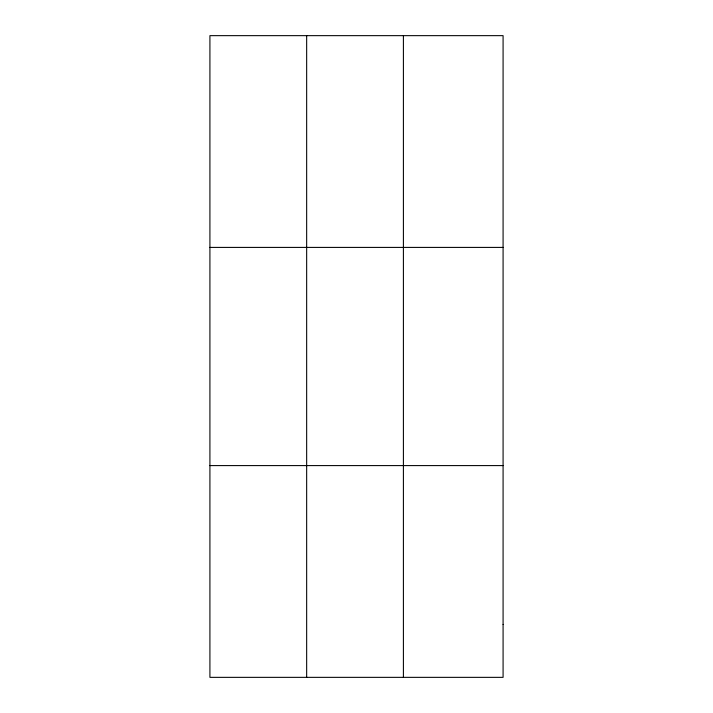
<?xml version="1.0" encoding="UTF-8"?>
<svg xmlns="http://www.w3.org/2000/svg" width="713" height="713" viewBox="0 0 713 713"><rect width="100%" height="100%" fill="white"/><g stroke="black" fill="none" stroke-linecap="round" stroke-linejoin="round"><path stroke-width="1.07" d="M306.661 677.35L306.661 35.65M403.406 677.35L403.406 35.65M209.916 247.411L503.084 247.411M209.916 465.589L503.084 465.589M503.084 624.41L503.084 677.35L209.916 677.35L209.916 35.65L503.084 35.65L503.084 624.41"/></g></svg>
